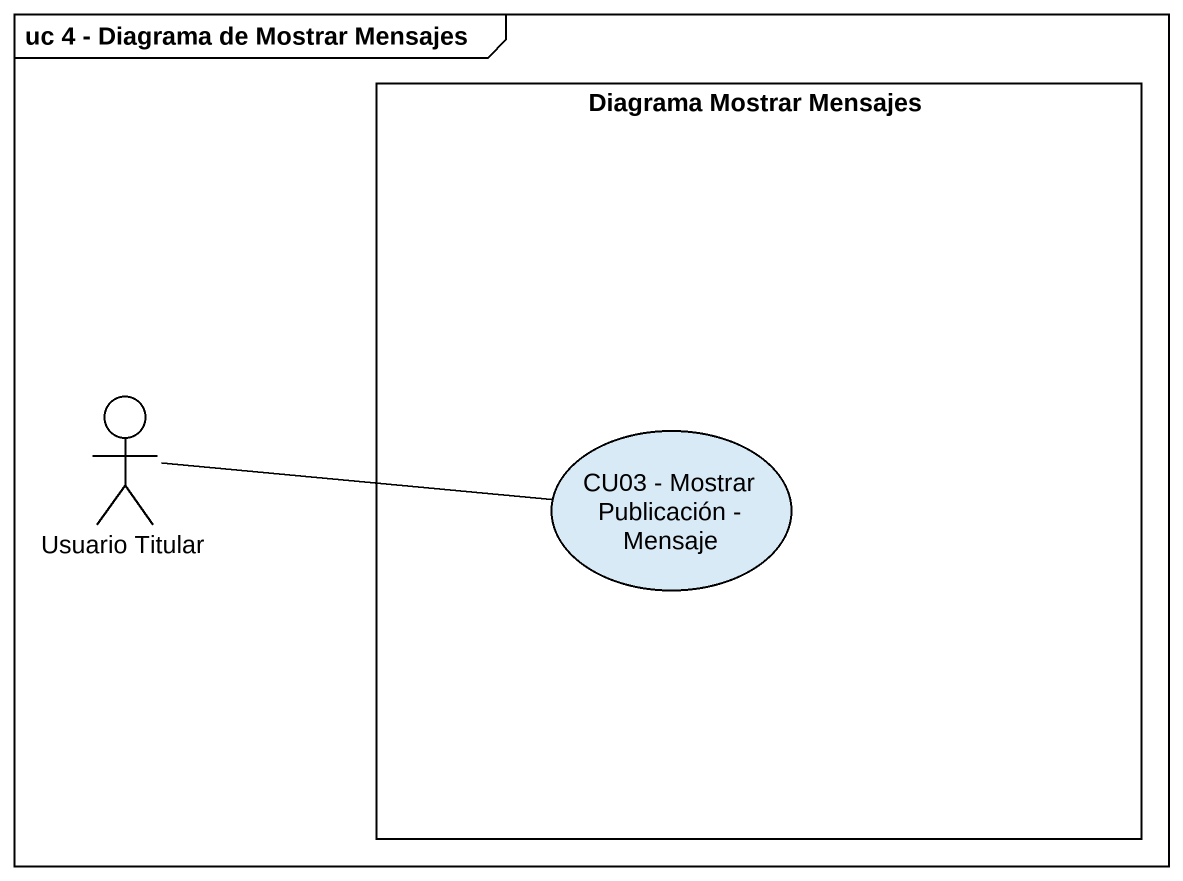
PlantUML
@startuml
mainframe uc 4 - Diagrama de Mostrar Mensajes
rectangle "Diagrama Mostrar Mensajes" as Diagrama_Mostrar_Mensajes {
  usecase "CU03 - Mostrar Publicación - Mensaje" as CU03_Mostrar_Publicación
}
actor "Usuario Titular" as Usuario_Titular
Usuario_Titular -right- CU03_Mostrar_Publicación
@enduml
